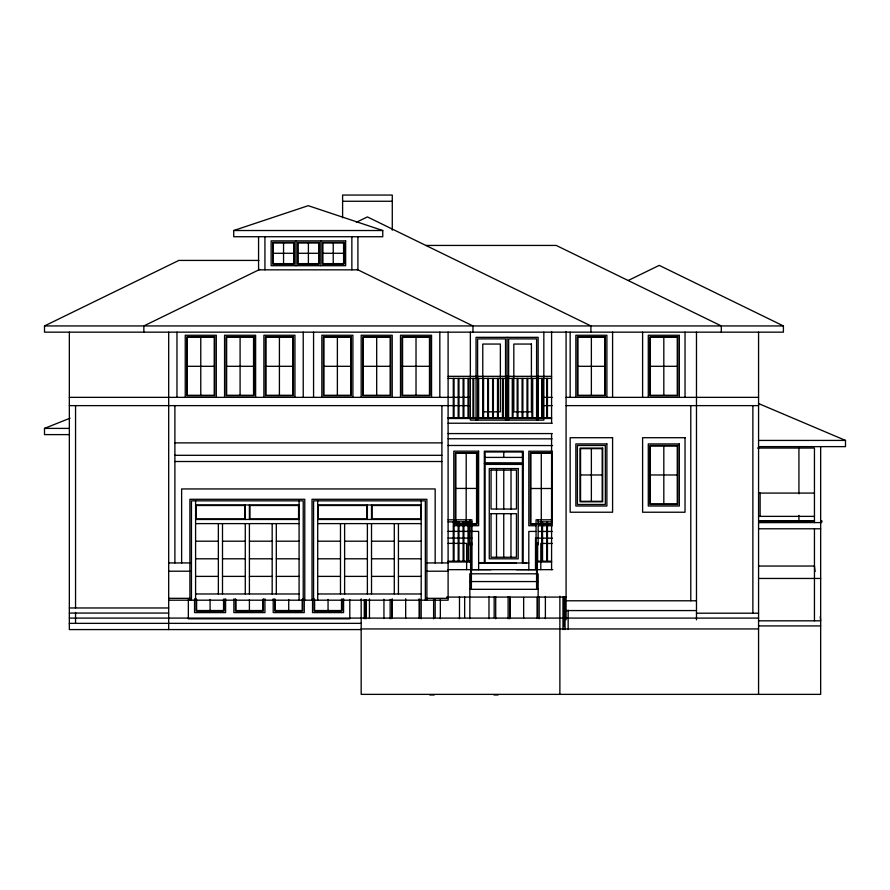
<?xml version="1.0" encoding="UTF-8"?>
<svg xmlns="http://www.w3.org/2000/svg" width="890" height="890" viewBox="0 0 890 890"><rect width="100%" height="100%" fill="white"/><g stroke="black" fill="none" stroke-linecap="round" stroke-linejoin="round"><path stroke-width="1.33" d="M466.16 524.143L466.215 453.255M510.96 557.262L510.994 513.697M516.434 562.992L478.631 562.992L522.363 562.992L522.43 464.413L485.106 464.391L485.106 562.958M484.327 562.958L484.327 451.197L523.209 451.219L523.131 562.992L528.805 562.992L528.805 569.656M528.805 562.992L528.827 531.43L535.736 531.43M540.808 569.656L540.831 543.445L552.401 543.456M516.434 569.656L535.502 569.7L535.524 538.139L552.39 538.15M628.173 280.517L659.223 265.376L783.411 325.94L783.411 332.159L44.5 332.159L44.5 325.94L178.845 260.425L258.868 260.425M259.78 269.403L143.846 325.94L143.846 332.159M356.323 222.311L367.381 216.915L590.915 325.94L590.915 332.159M69.342 434.609L44.5 434.609L44.5 428.401L70.11 418.155M233.725 230.521L308.24 205.679L382.756 230.521L382.756 236.729L233.725 236.729L233.725 230.521L382.756 230.521M342.606 201.262L392.279 201.262M425.854 245.44L556.25 245.44L721.312 325.94L721.312 332.159M273.208 253.283L293.911 253.283M298.05 253.283L318.742 253.283M322.881 253.283L343.584 253.283M44.5 325.94L783.411 325.94M187.312 366.302L214.223 366.302M226.639 366.302L253.55 366.302M265.442 366.302L292.877 366.302M323.916 366.302L350.827 366.302M363.242 366.302L390.154 366.302M402.058 366.302L429.481 366.302M577.922 366.302L604.822 366.302M650.356 366.302L677.268 366.302M448.104 376.325L551.589 376.325M448.104 378.395L551.589 378.395M69.342 397.352L470.354 397.352M543.835 397.352L552.178 397.352M566.085 397.352L758.569 397.352M69.342 405.629L470.354 405.629M543.835 405.629L552.178 405.629M566.085 405.629L758.569 405.629M482.769 411.836L500.369 411.836L500.369 344.052L482.769 344.052L482.769 417.71M448.104 417.71L551.589 417.71M448.104 418.489L551.589 418.489M448.104 423.228L552.201 423.228M44.5 428.401L69.342 428.401M448.104 433.575L552.201 433.575M758.569 440.428L845.5 440.428L845.5 446.635L758.569 446.635M174.896 442.886L441.896 442.886M757.646 448.059L814.45 448.059L814.45 522.63M174.896 455.302L441.896 455.302M485.106 457.404L522.43 457.404M174.896 461.51L441.896 461.51M580.558 474.971L602.185 474.971M650.356 474.971L677.268 474.971M455.869 488.432L476.562 488.432M530.896 488.499L551.644 488.499M758.569 493.082L814.45 493.082M195.589 504.975L299.084 504.975M317.708 504.975L421.193 504.975M758.569 516.367L814.45 516.367M195.589 519.471L299.084 519.471M317.708 519.471L421.193 519.471M448.104 519.816L471.911 519.827L471.934 569.656L491.024 569.667M551.589 519.816L536.069 519.816L536.069 544.836L538.139 544.836L538.139 519.827M758.569 520.683L814.45 520.683M758.569 521.073L814.45 521.073M820.658 521.017L821.693 521.017L821.693 522.575L758.569 522.63M448.104 521.885L471.911 521.885M538.072 521.885L551.589 521.885M195.589 523.609L299.084 523.609M317.708 523.609L421.193 523.609M758.569 528.782L820.658 528.782M195.589 541.198L218.362 541.198M222.5 541.198L245.273 541.198M249.411 541.198L272.173 541.198M276.312 541.198L299.084 541.198M317.708 541.198L340.481 541.198M344.619 541.198L367.381 541.198M371.519 541.198L394.292 541.198M398.431 541.198L421.193 541.198M469.842 543.078L471.911 543.078M536.069 543.078L538.139 543.078M471.911 544.836L469.842 544.836L469.842 519.827M195.589 558.798L218.362 558.798M222.5 558.798L245.273 558.798M249.411 558.798L272.173 558.798M276.312 558.798L299.084 558.798M317.708 558.798L340.481 558.798M344.619 558.798L367.381 558.798M371.519 558.798L394.292 558.798M398.431 558.798L421.193 558.798M448.104 561.212L471.422 561.212M536.625 561.212L551.589 561.212M448.104 561.99L470.721 561.99L470.721 569.756L471.422 569.756M537.304 561.99L551.589 561.99M168.688 562.936L189.904 562.936M426.889 562.936L448.104 562.936M522.363 562.992L526.702 562.992M758.569 566.04L814.45 566.04L815.073 571.514M448.104 569.656L552.779 569.656M168.688 571.213L189.904 571.213M426.889 571.213L448.104 571.213M195.589 576.386L218.362 576.386M222.5 576.386L245.273 576.386M249.411 576.386L272.173 576.386M276.312 576.386L299.084 576.386M317.708 576.386L340.481 576.386M344.619 576.386L367.381 576.386M371.519 576.386L394.292 576.386M398.431 576.386L421.193 576.386M758.569 578.456L820.658 578.456M469.842 581.559L538.139 581.559M469.842 589.325L538.139 589.325M195.589 593.975L299.084 593.975M317.708 593.975L421.193 593.975M446.58 597.09L566.085 597.09M168.688 598.325L189.904 598.325M426.889 598.325L448.104 598.325M168.688 600.194L448.104 600.194L448.104 332.159M566.085 600.783L696.481 600.783M69.342 607.97L168.688 607.97M566.085 610.573L696.481 610.573M69.342 613.065L168.688 613.065M696.481 613.199L758.569 613.199M69.342 618.094L758.569 618.094M758.569 620.819L820.658 620.819L820.202 616.714M69.342 623.356L361.173 623.356M758.569 625.926L820.658 625.926M361.173 628.941L758.569 628.941M361.173 629.575L69.342 629.575L69.342 332.159M429.803 694.945L434.22 694.945M493.961 694.945L498.1 694.945M448.104 438.759L552.067 438.848M448.104 445.467L552.512 445.556M552.367 451.241L528.827 451.23L528.827 525.734L535.736 525.745M484.327 463.612L523.209 463.646M535.813 524.188L530.373 524.188L530.373 452.776L552.189 452.799L552.145 524.199L538.539 524.188M538.495 525.745L552.312 525.756M448.104 531.375L478.631 531.397L478.631 569.656M538.495 531.441L552.301 531.452M448.104 538.072L471.934 538.094M448.104 543.378L466.627 543.389L466.627 569.656M758.569 403.559L845.5 440.428M357.012 269.403L472.946 325.94L472.946 332.159M820.658 446.635L820.658 694.367L361.173 694.367L361.173 598.87M814.45 528.782L814.45 620.819M798.931 448.059L798.931 493.861M798.931 515.366L798.931 521.618M760.127 493.082L760.127 516.367M758.569 332.159L758.569 694.367M752.873 405.629L752.873 613.199M696.481 332.159L696.481 619.852M690.785 405.629L690.785 600.783M685.033 332.159L685.033 397.352M679.337 397.352L679.337 335.263L648.287 335.263L648.287 397.352M663.818 337.332L663.818 395.282M663.818 445.99L663.818 503.106M642.602 332.159L642.602 397.352M612.587 332.159L612.587 397.352M606.891 397.352L606.891 335.263L575.852 335.263L575.852 397.352M591.372 337.332L591.372 395.282M591.372 448.638L591.372 501.304M570.156 332.159L570.156 397.352M568.154 610.206L568.154 629.53M566.085 331.503L566.085 619.852M565.05 596.956L565.05 629.553M564.015 596.934L564.015 626.771M562.981 596.956L562.981 629.553M559.877 596.189L559.877 694.367M551.589 331.503L551.589 423.228M551.589 433.575L551.589 569.656M547.45 378.395L547.45 417.71M547.45 521.885L547.45 561.212M546.683 378.395L546.683 417.71M546.683 521.885L546.683 561.212M545.381 596.422L545.381 618.539M543.835 332.159L543.835 420.125L470.354 420.125L470.354 332.159M542.533 378.395L542.533 417.71M542.533 521.885L542.533 561.212M541.765 378.395L541.765 417.71M541.765 521.885L541.765 561.212M541.287 453.31L541.287 523.676M539.173 596.723L539.173 618.761M538.139 420.125L538.139 337.332L476.05 337.332L476.05 420.125M538.139 597.09L538.139 573.805L469.842 573.805L469.842 618.65M537.627 378.395L537.627 417.71M537.627 543.59L537.627 561.212M537.627 596.879L537.627 617.471M537.36 543.579L537.36 589.325M537.104 597.424L537.104 618.083M536.848 378.395L536.848 417.71M536.848 543.59L536.848 561.212M536.592 420.125L536.592 338.879L508.646 338.879L508.646 420.125M536.592 543.579L536.592 589.325M532.71 378.395L532.71 417.71M531.931 378.395L531.931 417.71M527.792 378.395L527.792 417.71M527.014 378.395L527.014 417.71M523.654 597.424L523.654 618.083M522.875 378.395L522.875 417.71M522.096 378.395L522.096 417.71M517.958 378.395L517.958 417.71M517.179 378.395L517.179 417.71M513.041 378.395L513.041 417.71M512.273 378.395L512.273 417.71M511.016 470.12L511.016 509.047M510.193 597.424L510.193 618.083M509.681 596.856L509.681 618.739M508.123 378.395L508.123 417.71M508.123 596.723L508.123 618.761M507.356 378.395L507.356 417.71M507.089 337.332L507.089 420.125M505.542 420.125L505.542 338.879L477.596 338.879L477.596 420.125M503.762 451.986L503.762 457.404M503.762 470.12L503.762 509.047M503.751 513.686L503.751 557.262M503.217 378.395L503.217 417.71M502.438 378.395L502.438 417.71M498.3 378.395L498.3 417.71M497.521 378.395L497.521 417.71M496.52 470.109L496.52 509.047M496.509 513.686L496.509 557.251M495.708 596.723L495.708 618.761M494.161 596.89L494.161 617.515M493.383 378.395L493.383 417.71M492.604 378.395L492.604 417.71M488.977 596.567L488.977 618.65M488.465 378.395L488.465 417.71M487.687 378.395L487.687 417.71M483.548 378.395L483.548 417.71M478.631 378.395L478.631 417.71M477.863 378.395L477.863 417.71M473.714 378.395L473.714 417.71M472.946 378.395L472.946 417.71M471.389 522.875L471.389 589.325M470.61 543.579L470.61 589.325M469.864 561.212L469.842 561.99M468.808 378.395L468.808 417.71M468.808 521.885L468.808 561.212M468.029 378.395L468.029 417.71M468.029 521.885L468.029 561.212M464.658 596.89L464.658 617.515M463.89 378.395L463.89 417.71M463.89 521.885L463.89 561.212M463.111 378.395L463.111 417.71M463.111 521.885L463.111 561.212M459.485 596.567L459.485 618.65M458.973 378.395L458.973 417.71M458.973 521.885L458.973 561.212M458.194 378.395L458.194 417.71M458.194 521.885L458.194 561.212M454.056 378.395L454.056 417.71M454.056 521.885L454.056 561.212M453.277 378.395L453.277 417.71M453.277 521.885L453.277 561.212M441.896 405.629L441.896 562.936M440.339 599.326L440.339 618.65M439.827 332.159L439.827 397.352M435.166 562.936L435.166 488.944L181.627 488.944L181.627 562.936M435.166 599.638L435.166 617.515M433.619 599.482L433.619 618.761M431.55 397.352L431.55 335.263L400.5 335.263L400.5 397.352M426.889 600.194L426.889 499.29L312.023 499.29L312.023 600.194M425.342 600.194L425.342 500.836L313.569 500.836L313.569 600.194M421.193 500.836L421.193 618.761M419.646 599.626L419.646 617.471M419.123 598.792L419.123 618.083M416.019 337.332L416.019 395.282M405.673 598.792L405.673 618.083M398.431 523.609L398.431 593.975M394.292 523.609L394.292 593.975M392.279 230.198L392.279 195.055L342.606 195.055L342.606 217.794M392.223 397.352L392.223 335.263L361.173 335.263L361.173 397.352M392.223 598.792L392.223 618.083M391.7 599.548L391.7 618.583M390.154 599.482L390.154 618.761M383.946 599.192L383.946 618.539M376.693 337.332L376.693 395.282M371.519 504.975L371.519 519.471M371.519 523.609L371.519 593.975M369.45 598.914L369.45 618.483M367.381 504.975L367.381 519.471M367.381 523.609L367.381 593.975M366.346 599.671L366.346 618.683M365.312 599.649L365.312 618.639M364.277 599.671L364.277 618.683M357.914 236.729L357.914 269.837L258.567 269.837L258.567 236.729M352.896 397.352L352.896 335.263L321.846 335.263L321.846 397.352M351.861 236.729L351.861 269.837M349.792 599.504L349.792 618.817L188.346 618.817L188.346 599.504M344.619 523.609L344.619 593.975M343.584 598.814L343.584 612.609L312.535 612.609L312.535 598.814M342.027 598.759L342.027 611.052L314.092 611.052L314.092 598.759M341.515 599.504L341.515 610.54L314.604 610.54L314.604 599.504M340.481 523.609L340.481 593.975M337.377 337.332L337.377 395.282M333.227 242.937L333.227 263.629M328.054 599.504L328.054 610.54M320.812 240.867L320.812 265.698M317.708 500.836L317.708 600.194M313.569 332.159L313.569 397.352M308.396 242.937L308.396 263.629M304.769 600.194L304.769 499.29L189.904 499.29L189.904 600.194M304.258 598.814L304.258 612.609L273.208 612.609L273.208 598.814M303.223 332.159L303.223 397.352M303.223 600.194L303.223 500.836L191.45 500.836L191.45 600.194M302.7 598.759L302.7 611.052L274.765 611.052L274.765 598.759M302.188 599.504L302.188 610.54L275.277 610.54L275.277 599.504M299.084 500.836L299.084 600.194M295.981 240.867L295.981 265.698M294.946 397.352L294.946 335.263L263.896 335.263L263.896 397.352M288.727 599.504L288.727 610.54M283.554 242.937L283.554 263.629M279.416 337.332L279.416 395.282M276.312 523.609L276.312 593.975M272.173 523.609L272.173 593.975M264.931 236.729L264.931 269.837M264.931 598.814L264.931 612.609L233.881 612.609L233.881 598.814M263.373 598.759L263.373 611.052L235.438 611.052L235.438 598.759M262.862 599.504L262.862 610.54L235.95 610.54L235.95 599.504M255.619 397.352L255.619 335.263L224.569 335.263L224.569 397.352M249.411 504.975L249.411 519.471M249.411 523.609L249.411 593.975M249.411 599.504L249.411 610.54M245.273 504.975L245.273 519.471M245.273 523.609L245.273 593.975M240.089 337.332L240.089 395.282M225.604 598.814L225.604 612.609L194.554 612.609L194.554 598.814M224.058 598.759L224.058 611.052L196.112 611.052L196.112 598.759M223.535 599.504L223.535 610.54L196.623 610.54L196.623 599.504M222.5 523.609L222.5 593.975M218.362 523.609L218.362 593.975M216.292 397.352L216.292 335.263L185.242 335.263L185.242 397.352M210.085 599.504L210.085 610.54M200.773 337.332L200.773 395.282M195.589 500.836L195.589 600.194M176.965 332.159L176.965 397.352M174.896 405.629L174.896 562.936M168.688 332.159L168.688 629.575M75.55 405.629L75.55 607.97M75.55 612.42L75.55 623.356M491.035 513.675L491.024 557.251L516.434 557.262L516.467 513.697L491.035 513.675M491.069 470.109L491.035 509.047L516.467 509.047L516.5 470.131L491.069 470.109M518.258 468.574L518.191 558.82L489.266 558.798L489.266 468.552L518.258 468.574M551.678 453.31L551.622 523.687L530.896 523.665L530.896 453.299L551.678 453.31M814.45 520.928L813.415 521.073L814.45 520.928M345.654 240.867L271.139 240.867L271.139 265.698L345.654 265.698L345.654 240.867M294.423 242.414L272.696 242.414L272.696 264.152L294.423 264.152L294.423 242.414M319.265 242.414L297.527 242.414L297.527 264.152L319.265 264.152L319.265 242.414M344.096 242.414L322.369 242.414L322.369 264.152L344.096 264.152L344.096 242.414M293.911 242.937L273.208 242.937L273.208 263.629L293.911 263.629L293.911 242.937M318.742 242.937L298.05 242.937L298.05 263.629L318.742 263.629L318.742 242.937M343.584 242.937L322.881 242.937L322.881 263.629L343.584 263.629L343.584 242.937M214.735 336.809L186.8 336.809L186.8 395.805L214.735 395.805L214.735 336.809M254.062 336.809L226.127 336.809L226.127 395.805L254.062 395.805L254.062 336.809M293.389 336.809L265.442 336.809L265.442 395.805L293.389 395.805L293.389 336.809M351.339 336.809L323.404 336.809L323.404 395.805L351.339 395.805L351.339 336.809M390.666 336.809L362.731 336.809L362.731 395.805L390.666 395.805L390.666 336.809M429.992 336.809L402.058 336.809L402.058 395.805L429.992 395.805L429.992 336.809M605.345 336.809L577.399 336.809L577.399 395.805L605.345 395.805L605.345 336.809M677.779 336.809L649.845 336.809L649.845 395.805L677.779 395.805L677.779 336.809M214.223 337.332L187.312 337.332L187.312 395.282L214.223 395.282L214.223 337.332M253.55 337.332L226.639 337.332L226.639 395.282L253.55 395.282L253.55 337.332M292.877 337.332L265.965 337.332L265.965 395.282L292.877 395.282L292.877 337.332M350.827 337.332L323.916 337.332L323.916 395.282L350.827 395.282L350.827 337.332M390.154 337.332L363.242 337.332L363.242 395.282L390.154 395.282L390.154 337.332M429.481 337.332L402.569 337.332L402.569 395.282L429.481 395.282L429.481 337.332M604.822 337.332L577.922 337.332L577.922 395.282L604.822 395.282L604.822 337.332M677.268 337.332L650.356 337.332L650.356 395.282L677.268 395.282L677.268 337.332M531.408 344.052L513.819 344.052L513.819 411.836L531.408 411.836L531.408 344.052M612.587 437.713L570.156 437.713L570.156 512.228L612.587 512.228L612.587 437.713M685.033 437.713L642.602 437.713L642.602 512.228L685.033 512.228L685.033 437.713M606.891 443.921L575.852 443.921L575.852 506.01L606.891 506.01L606.891 443.921M679.337 443.921L648.287 443.921L648.287 506.01L679.337 506.01L679.337 443.921M605.345 445.478L577.399 445.478L577.399 504.463L605.345 504.463L605.345 445.478M677.779 445.478L649.845 445.478L649.845 504.463L677.779 504.463L677.779 445.478M677.268 445.99L650.356 445.99L650.356 503.94L677.268 503.94L677.268 445.99M602.697 448.115L580.046 448.115L580.046 501.815L602.697 501.815L602.697 448.115M602.185 448.638L580.558 448.638L580.558 501.304L602.185 501.304L602.185 448.638M244.75 505.498L196.112 505.498L196.112 518.948L244.75 518.948L244.75 505.498M298.562 505.498L249.923 505.498L249.923 518.948L298.562 518.948L298.562 505.498M366.869 505.498L318.231 505.498L318.231 518.948L366.869 518.948L366.869 505.498M420.681 505.498L372.042 505.498L372.042 518.948L420.681 518.948L420.681 505.498M478.631 451.186L453.8 451.174L453.8 525.678L478.631 525.701L478.631 451.186M522.43 451.998L485.106 451.975L485.106 462.833L522.43 462.867L522.43 451.998M477.084 452.743L455.346 452.721L455.346 524.132L477.084 524.143L477.084 452.743M476.562 453.255L455.869 453.244L455.869 523.609L476.562 523.632L476.562 453.255M821.693 521.017L820.658 520.928L821.693 521.017"/></g></svg>
